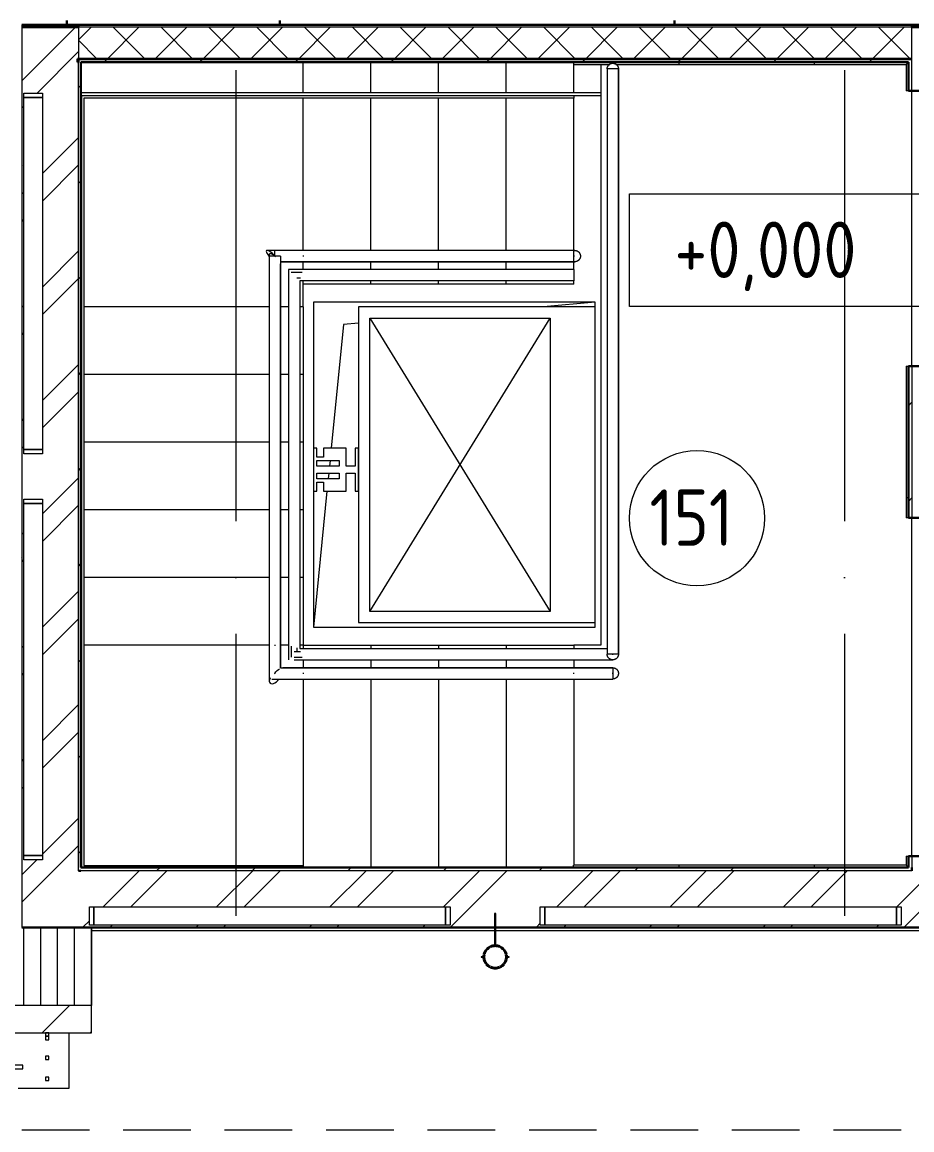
# Model space of a CAD drawing. Header units: millimetres. Extents: x -88595 to 880822, y -1054509 to -148035.
# Drawn here: x 203415 to 207361, y -252701 to -247790 of the extents above; entities that cross this region are included whole.
import ezdxf

# ---------------------------------------------------------------- set-up
doc = ezdxf.new("R2010")
doc.units = ezdxf.units.MM
doc.linetypes.add('ADSK_Линия сетки', pattern=[25, 20, -2.5, 0, -2.5])
doc.linetypes.add('ADSK_Сверху', pattern=[4.5, 3, -1.5])
for name, color, linetype, lineweight in [('Аннотация', 7, 'Continuous', 20), ('Витраж', 7, 'Continuous', 9), ('Крыша', 7, 'Continuous', 9), ('Крыша штриховка', 7, 'Continuous', 9), ('Лестницы', 7, 'Continuous', 9), ('Линии', 7, 'Continuous', 9), ('Марки помещений', 7, 'Continuous', 20), ('Обобщенные модели', 7, 'Continuous', 18), ('Оборудование', 7, 'Continuous', 18), ('Ограждение', 7, 'Continuous', 9), ('Окна', 7, 'Continuous', 9), ('Оси', 7, 'Continuous', 9), ('Отметки', 7, 'Continuous', 9), ('Перекрытие', 7, 'Continuous', 18), ('Стены внутренние', 7, 'Continuous', 18), ('Стены наружные', 7, 'Continuous', 18), ('Стены штриховка', 7, 'Continuous', 9)]:
    doc.layers.add(name, color=color, linetype=linetype, lineweight=lineweight)
doc.styles.add('GOST Common_3', font='GOST_Common.ttf', dxfattribs={"width": 0.9, "height": 2.5})
pattern_1 = [(0, (215928.7, 665702.34), (0, 600), []), (90, (215928.7, 665702.34), (-600, 4e-14), [])]

# ---------------------------------------------------------------- blocks, each defined once
blk = doc.blocks.new('1 этаж')
at = {"layer": 'Обобщенные модели', "lineweight": 9}
h = blk.add_hatch(dxfattribs=at)
h.set_pattern_fill('FP_7', color=256, style=0, pattern_type=2)
h.set_pattern_definition([(45, (215928.69, 665702.34), (-106.066, 106.066), [])])
h.paths.add_polyline_path([(241642.7, 676330.6), (241665.4, 676336.3), (241682.7, 676351.3), (241691.5, 676371.1), (241690.6, 676393.5), (241680.4, 676412.9), (241662.4, 676426.1), (241642.7, 676430.6), (241620, 676424.9), (241602.7, 676409.9), (241594, 676390.1), (241595.1, 676367.1), (241605, 676348.3), (241623, 676335.1), (241635.2, 676332.3)])
at = {"layer": 'Ограждение'}
h = blk.add_hatch(dxfattribs=at)
h.set_pattern_fill('FP_25', color=256, style=0, pattern_type=2)
h.set_pattern_definition(pattern_1)
h.paths.add_polyline_path([(242991.1, 680337.6), (243465.7, 680337.6), (243475.7, 680347.6), (241991, 680347.6), (241991, 680337.6), (242153.1, 680338.5), (242156.9, 680339.5), (242156.3, 680338.5), (242162.1, 680341.3), (242164.3, 680339.3), (242167.6, 680340.6), (242171.9, 680339.3), (242172.6, 680340.1), (242179.5, 680337.6), (242273.6, 680337.6)])
h = blk.add_hatch(dxfattribs=at)
h.set_pattern_fill('FP_25', color=256, style=0, pattern_type=2)
h.set_pattern_definition(pattern_1)
h.paths.add_polyline_path([(243475.7, 678327.6), (243475.7, 678999.6), (243465.7, 678999.6), (243465.7, 678327.6)])
h = blk.add_hatch(dxfattribs=at)
h.set_pattern_fill('FP_25', color=256, style=0, pattern_type=2)
h.set_pattern_definition(pattern_1)
h.paths.add_polyline_path([(243475.7, 676777.6), (243465.7, 676787.6), (241990.7, 676787.6), (241990.7, 676777.6), (242991.1, 676777.6)])
at = {"layer": 'Аннотация', "lineweight": 20}
for p, q in [((242238.8, 679263.8), (242238.8, 679763.8)), ((242238.8, 679763.8), (243538.8, 679763.8)), ((243538.8, 679263.8), (242238.8, 679263.8))]:
    blk.add_line(p, q, dxfattribs=at)
at = {"layer": 'Витраж', "lineweight": 18}
for p, q in [((239663, 676043.4), (239648, 676043.4)), ((239648, 676043.4), (239648, 676029)), ((239663, 676029), (239663, 676043.4)), ((239663, 676029), (239648, 676029)), ((239648, 676029), (239648, 676013.4)), ((239648, 676029), (239663, 676029)), ((239648, 676013.4), (239663, 676013.4)), ((239663, 676013.4), (239663, 676029)), ((239663, 675847.6), (239648, 675847.6)), ((239648, 675847.6), (239648, 675832.6)), ((239663, 675832.6), (239663, 675847.6)), ((239648, 675832.6), (239663, 675832.6))]:
    blk.add_line(p, q, dxfattribs=at)
at = {"layer": 'Витраж', "lineweight": 18, "extrusion": (0, 0, -1)}
for p, q in [((239663, 675940.1), (239648, 675940.1)), ((239648, 675940.1), (239648, 675925.1)), ((239663, 675925.1), (239663, 675940.1)), ((239648, 675925.1), (239663, 675925.1))]:
    blk.add_line(p, q, dxfattribs=at)
at = {"layer": 'Крыша'}
blk.add_line((239852.7, 676510.6), (239852.7, 676164.5), dxfattribs=at)
at = {"layer": 'Крыша', "lineweight": 18}
for p, q in [((239852.7, 676164.5), (237692.7, 676164.5)), ((239852.7, 676043.4), (239852.7, 676164.5)), ((237692.7, 676043.4), (239852.7, 676043.4))]:
    blk.add_line(p, q, dxfattribs=at)
at = {"layer": 'Крыша', "linetype": 'Continuous'}
for p, q in [((239634.1, 676043.4), (239755.2, 676164.5)), ((239846.2, 676043.4), (239852.7, 676049.9))]:
    blk.add_line(p, q, dxfattribs=at)
at = {"layer": 'Крыша штриховка', "linetype": 'Continuous'}
for p, q in [((239550.7, 676510.6), (239550.7, 676164.5)), ((239625.7, 676510.6), (239625.7, 676164.5)), ((239700.7, 676510.6), (239700.7, 676164.5)), ((239775.7, 676510.6), (239775.7, 676164.5)), ((239850.7, 676510.6), (239850.7, 676164.5))]:
    blk.add_line(p, q, dxfattribs=at)
at = {"layer": 'Лестницы'}
for p, q in [((240791, 680212.6), (240791, 680347.6)), ((240791, 680212.6), (240791, 680347.6)), ((241091, 680212.6), (241091, 680347.6)), ((241091, 680212.6), (241091, 680347.6)), ((241391, 680212.6), (241391, 680347.6)), ((241391, 680212.6), (241391, 680347.6)), ((241691, 680212.6), (241691, 680347.6)), ((241691, 680212.6), (241691, 680347.6)), ((241991, 680212.6), (241991, 680337.6)), ((241991, 680212.6), (241991, 680337.6)), ((240791, 679512.6), (240791, 680187.6)), ((240791, 679512.6), (240791, 680187.6)), ((241091, 679512.6), (241091, 680187.6)), ((241091, 679512.6), (241091, 680187.6)), ((241391, 679512.6), (241391, 680187.6)), ((241391, 679512.6), (241391, 680187.6)), ((241691, 679512.6), (241691, 680187.6)), ((241691, 679512.6), (241691, 680187.6)), ((241991, 679512.6), (241991, 680187.6)), ((241991, 679512.6), (241991, 680187.6)), ((240791, 679427.6), (240791, 679462.6)), ((240791, 679427.6), (240791, 679462.6)), ((241091, 679427.6), (241091, 679462.6)), ((241091, 679427.6), (241091, 679462.6)), ((241391, 679427.6), (241391, 679462.6)), ((241391, 679427.6), (241391, 679462.6)), ((241691, 679427.6), (241691, 679462.6)), ((241691, 679427.6), (241691, 679462.6)), ((241991, 679427.6), (241991, 679462.6)), ((241991, 679427.6), (241991, 679462.6)), ((240791, 679362.6), (240791, 679377.6)), ((240791, 679362.6), (240791, 679377.6)), ((241091, 679362.6), (241091, 679377.6)), ((241091, 679362.6), (241091, 679377.6)), ((241391, 679362.6), (241391, 679377.6)), ((241391, 679362.6), (241391, 679377.6)), ((241691, 679362.6), (241691, 679377.6)), ((241691, 679362.6), (241691, 679377.6)), ((241991, 679362.6), (241991, 679377.6)), ((241991, 679362.6), (241991, 679377.6)), ((240791, 679262.6), (240791, 679362.6)), ((241091, 679362.6), (240791, 679362.6)), ((241391, 679362.6), (241091, 679362.6)), ((241691, 679362.6), (241391, 679362.6)), ((241991, 679362.6), (241691, 679362.6)), ((240641, 679262.6), (239817.7, 679262.6)), ((240641, 679262.6), (239817.7, 679262.6)), ((240726, 679262.6), (240691, 679262.6)), ((240726, 679262.6), (240691, 679262.6)), ((240791, 679262.6), (240776, 679262.6)), ((240791, 679262.6), (240776, 679262.6)), ((240791, 679262.6), (240791, 678962.6)), ((240641, 678962.6), (239817.7, 678962.6)), ((240641, 678962.6), (239817.7, 678962.6)), ((240726, 678962.6), (240691, 678962.6)), ((240726, 678962.6), (240691, 678962.6)), ((240791, 678962.6), (240776, 678962.6)), ((240791, 678962.6), (240776, 678962.6)), ((240791, 678962.6), (240791, 678662.6)), ((240641, 678662.6), (239817.7, 678662.6)), ((240641, 678662.6), (239817.7, 678662.6)), ((240726, 678662.6), (240691, 678662.6)), ((240726, 678662.6), (240691, 678662.6)), ((240791, 678662.6), (240776, 678662.6)), ((240791, 678662.6), (240776, 678662.6)), ((240791, 678662.6), (240791, 678362.6)), ((240641, 678362.6), (239817.7, 678362.6)), ((240641, 678362.6), (239817.7, 678362.6)), ((240726, 678362.6), (240691, 678362.6)), ((240726, 678362.6), (240691, 678362.6)), ((240791, 678362.6), (240776, 678362.6)), ((240791, 678362.6), (240776, 678362.6)), ((240791, 678362.6), (240791, 678062.6)), ((240641, 678062.6), (239817.7, 678062.6)), ((240641, 678062.6), (239817.7, 678062.6)), ((240726, 678062.6), (240691, 678062.6)), ((240726, 678062.6), (240691, 678062.6)), ((240791, 678062.6), (240776, 678062.6)), ((240791, 678062.6), (240776, 678062.6)), ((240791, 678062.6), (240791, 677762.6)), ((240641, 677762.6), (239817.7, 677762.6)), ((240641, 677762.6), (239817.7, 677762.6)), ((240726, 677762.6), (240691, 677762.6)), ((240726, 677762.6), (240691, 677762.6)), ((240791, 677762.6), (240776, 677762.6)), ((240791, 677762.6), (240776, 677762.6)), ((240791, 677762.6), (240791, 677747.6)), ((240791, 677762.6), (241091, 677762.6)), ((240791, 677762.6), (240791, 677747.6)), ((241091, 677762.6), (241391, 677762.6)), ((241091, 677762.6), (241091, 677747.6)), ((241091, 677762.6), (241091, 677747.6)), ((241391, 677762.6), (241691, 677762.6)), ((241391, 677762.6), (241391, 677747.6)), ((241391, 677762.6), (241391, 677747.6)), ((241691, 677762.6), (241991, 677762.6)), ((241691, 677762.6), (241691, 677747.6)), ((241691, 677762.6), (241691, 677747.6)), ((240791, 677697.6), (240791, 677662.6)), ((240791, 677697.6), (240791, 677662.6)), ((241091, 677697.6), (241091, 677662.6)), ((241091, 677697.6), (241091, 677662.6)), ((241391, 677697.6), (241391, 677662.6)), ((241391, 677697.6), (241391, 677662.6)), ((241691, 677697.6), (241691, 677662.6)), ((241691, 677697.6), (241691, 677662.6)), ((240791, 677612.6), (240791, 676777.6)), ((240791, 677612.6), (240791, 676777.6)), ((241091, 677612.6), (241091, 676777.6)), ((241091, 677612.6), (241091, 676777.6)), ((241391, 677612.6), (241391, 676777.6)), ((241391, 677612.6), (241391, 676777.6)), ((241691, 677612.6), (241691, 676777.6)), ((241691, 677612.6), (241691, 676777.6))]:
    blk.add_line(p, q, dxfattribs=at)
at = {"layer": 'Линии', "linetype": 'ADSK_Сверху', "ltscale": 100}
blk.add_line((239542.7, 675613.9), (245774.7, 675613.9), dxfattribs=at)
at = {"layer": 'Марки помещений'}
blk.add_circle((242537.8, 678325.5), 300, dxfattribs=at)
at = {"layer": 'Обобщенные модели'}
for p, q in [((241639.4, 676572.6), (241639.4, 676432.6)), ((241646, 676572.6), (241639.4, 676572.6)), ((241646, 676432.6), (241646, 676572.6)), ((241639.4, 676432.6), (241641.9, 676432.6)), ((241643.6, 676432.6), (241646, 676432.6)), ((241580.7, 676381.6), (241580.7, 676379.6)), ((241590.7, 676381.6), (241580.7, 676381.6)), ((241580.7, 676381.6), (241580.7, 676379.6)), ((241590.7, 676381.6), (241580.7, 676381.6)), ((241580.7, 676381.6), (241580.7, 676379.6)), ((241590.7, 676381.6), (241580.7, 676381.6)), ((241580.7, 676381.6), (241580.7, 676379.6)), ((241590.7, 676381.6), (241580.7, 676381.6)), ((241580.7, 676379.6), (241590.7, 676379.6)), ((241580.7, 676379.6), (241590.7, 676379.6)), ((241580.7, 676379.6), (241590.7, 676379.6)), ((241580.7, 676379.6), (241590.7, 676379.6)), ((241590.7, 676381.6), (241592.7, 676381.6)), ((241592.7, 676379.6), (241590.7, 676379.6)), ((241592.7, 676381.6), (241592.7, 676379.6)), ((241692.7, 676381.6), (241694.7, 676381.6)), ((241692.7, 676379.6), (241692.7, 676381.6)), ((241694.7, 676379.6), (241692.7, 676379.6)), ((241704.7, 676381.6), (241694.7, 676381.6)), ((241704.7, 676381.6), (241694.7, 676381.6)), ((241704.7, 676381.6), (241694.7, 676381.6)), ((241704.7, 676381.6), (241694.7, 676381.6)), ((241694.7, 676379.6), (241704.7, 676379.6)), ((241694.7, 676379.6), (241704.7, 676379.6)), ((241694.7, 676379.6), (241704.7, 676379.6)), ((241694.7, 676379.6), (241704.7, 676379.6)), ((241704.7, 676379.6), (241704.7, 676381.6)), ((241704.7, 676379.6), (241704.7, 676381.6)), ((241704.7, 676379.6), (241704.7, 676381.6)), ((241704.7, 676379.6), (241704.7, 676381.6))]:
    blk.add_line(p, q, dxfattribs=at)
for radius, start, end in [(52, 90, 270), (50, 90, 270), (52, 270, 90), (50, 270, 90)]:
    blk.add_arc((241642.7, 676380.6), radius, start, end, dxfattribs=at)
at = {"layer": 'Обобщенные модели', "lineweight": 40}
for start, end in [(117.1715, 139.417), (90, 113.3059), (66.6941, 90), (40.583, 62.8285), (168.9964, 191.0036), (143.7992, 166.3688), (13.6312, 36.2008), (348.9964, 11.0036), (193.6312, 216.2008), (220.583, 242.8285), (246.6941, 270), (270, 293.3059), (297.1715, 319.417), (323.7992, 346.3688)]:
    blk.add_arc((241642.7, 676380.6), 50, start, end, dxfattribs=at)
at = {"layer": 'Оборудование'}
for p, q in [((240836.3, 679282.6), (240836.3, 678635.6)), ((242086.3, 679282.6), (240836.3, 679282.6)), ((242086.3, 679282.6), (241857.7, 679262.6)), ((242086.3, 679262.6), (242086.3, 679282.6)), ((242086.3, 679262.6), (241036.3, 679262.6)), ((241036.3, 679262.6), (241036.3, 677862.6)), ((242086.3, 677862.6), (242086.3, 679262.6)), ((240970.6, 679185), (240915.6, 678635.6)), ((241036.3, 679190.7), (240970.6, 679185)), ((241086.3, 677912.6), (241886.3, 679212.6)), ((241086.3, 679212.6), (241886.3, 677912.6)), ((241086.3, 677912.6), (241086.3, 679212.6)), ((241086.3, 679212.6), (241886.3, 679212.6)), ((241886.3, 679212.6), (241886.3, 677912.6)), ((240851.3, 678635.6), (240836.3, 678635.6)), ((240836.3, 678635.6), (240836.3, 678445.6)), ((240851.3, 678595.6), (240851.3, 678635.6)), ((240936.3, 678635.6), (240881.3, 678635.6)), ((240881.3, 678635.6), (240881.3, 678595.6)), ((240981.3, 678635.6), (240936.3, 678635.6)), ((240981.3, 678555.6), (240981.3, 678635.6)), ((241036.3, 678635.6), (241021.3, 678635.6)), ((241021.3, 678635.6), (241021.3, 678555.6)), ((241036.3, 678445.6), (241036.3, 678635.6)), ((240881.3, 678595.6), (240851.3, 678595.6)), ((240851.3, 678580.6), (240951.3, 678580.6)), ((240851.3, 678555.6), (240851.3, 678580.6)), ((240951.3, 678555.6), (240851.3, 678555.6)), ((240910.1, 678580.6), (240907.6, 678555.6)), ((240951.3, 678580.6), (240951.3, 678555.6)), ((241021.3, 678555.6), (240981.3, 678555.6)), ((240851.3, 678500.6), (240851.3, 678525.6)), ((240851.3, 678525.6), (240951.3, 678525.6)), ((240951.3, 678500.6), (240851.3, 678500.6)), ((240904.6, 678525.6), (240902.1, 678500.6)), ((240951.3, 678525.6), (240951.3, 678500.6)), ((240981.3, 678445.6), (240981.3, 678525.6)), ((240981.3, 678525.6), (241021.3, 678525.6)), ((241021.3, 678525.6), (241021.3, 678445.6)), ((240896.6, 678445.6), (240836.3, 677842.6)), ((240836.3, 678445.6), (240836.3, 677842.6)), ((240836.3, 678445.6), (240851.3, 678445.6)), ((240851.3, 678445.6), (240851.3, 678485.6)), ((240851.3, 678485.6), (240881.3, 678485.6)), ((240881.3, 678485.6), (240881.3, 678445.6)), ((240881.3, 678445.6), (240936.3, 678445.6)), ((240936.3, 678445.6), (240981.3, 678445.6)), ((241021.3, 678445.6), (241036.3, 678445.6)), ((241886.3, 677912.6), (241086.3, 677912.6)), ((241036.3, 677862.6), (242086.3, 677862.6)), ((242086.3, 677842.6), (242086.3, 677862.6)), ((240836.3, 677842.6), (242086.3, 677842.6))]:
    blk.add_line(p, q, dxfattribs=at)
at = {"layer": 'Ограждение'}
for p, q in [((241991, 680337.6), (241991, 680347.6)), ((241991, 680337.6), (242151.5, 680337.6)), ((242139.3, 680317.6), (242139.3, 677722.6)), ((242189.3, 680317.6), (242139.3, 680317.6)), ((242139.3, 680317.6), (242139.3, 677722.6)), ((242166.7, 680317.6), (242162, 680317.6)), ((242177.1, 680337.6), (243465.7, 680337.6)), ((242189.3, 677722.6), (242189.3, 680317.6)), ((242189.3, 680317.6), (242189.3, 677722.6)), ((243465.7, 680337.6), (243475.7, 680347.6)), ((243465.7, 680337.6), (243465.7, 680219.6)), ((243475.7, 680219.6), (243465.7, 680219.6)), ((239817.7, 680187.6), (239817.7, 679562.6)), ((240791, 680187.6), (239817.7, 680187.6)), ((241991, 680187.6), (240791, 680187.6)), ((241991, 680197.6), (241991, 680187.6)), ((239817.7, 679562.6), (239817.7, 677762.6)), ((240783.7, 679512.6), (240631.5, 679512.6)), ((240641, 679495.4), (240641, 679247.3)), ((240691, 679487.6), (240641, 679487.6)), ((240641, 679487.6), (240641, 677762.6)), ((240666, 679487.6), (240666, 679512.6)), ((240791, 679512.6), (240666, 679512.6)), ((240691, 679487.6), (240691, 677762.6)), ((241991.7, 679512.6), (240783.7, 679512.6)), ((241991.7, 679512.6), (240791, 679512.6)), ((241991.7, 679462.6), (241991.7, 679512.6)), ((240691, 679462.6), (240783.7, 679462.6)), ((240791, 679462.6), (240691, 679462.6)), ((240691, 679247.3), (240691, 679453.1)), ((240726, 679427.6), (240726, 679260.6)), ((240791, 679427.6), (240726, 679427.6)), ((240783.7, 679462.6), (241991.7, 679462.6)), ((241991.7, 679462.6), (240791, 679462.6)), ((241991.7, 679427.6), (240791, 679427.6)), ((241991.7, 679427.6), (241991.7, 679377.6)), ((240787.2, 679415.1), (240738.5, 679415.1)), ((240779.7, 679390.1), (240763.5, 679390.1)), ((240776, 679377.6), (240776, 679260.6)), ((241991.7, 679377.6), (240776, 679377.6)), ((240641, 679247.3), (240641, 677755.4)), ((240691, 677755.4), (240691, 679247.3)), ((240726, 679260.6), (240726, 677762.6)), ((240776, 679260.6), (240776, 677747.6)), ((243465.7, 678999.6), (243475.7, 678999.6)), ((243465.7, 678999.6), (243465.7, 678327.6)), ((243475.7, 678327.6), (243465.7, 678327.6)), ((239817.7, 677762.6), (239817.7, 676785.6)), ((240641, 677762.6), (240641, 677612.6)), ((240641, 677755.4), (240641, 677603)), ((240691, 677762.6), (240691, 677662.6)), ((240691, 677662.6), (240691, 677755.4)), ((240726, 677762.6), (240726, 677697.6)), ((240738.5, 677758.9), (240738.5, 677710.1)), ((240763.5, 677751.4), (240763.5, 677735.1)), ((240751, 677735.1), (240779.7, 677735.1)), ((240751, 677710.1), (240787.2, 677710.1)), ((240776, 677747.6), (241991, 677747.6)), ((241991, 677747.6), (242139, 677747.6)), ((242189.3, 677722.6), (242139.3, 677722.6)), ((242162, 677722.6), (242166.7, 677722.6)), ((242164.3, 677701), (242164.3, 677697.6)), ((240691, 677662.6), (240791, 677662.6)), ((240808.8, 677662.6), (240700.6, 677662.6)), ((240751, 677697.6), (240791, 677697.6)), ((240791, 677697.6), (241991, 677697.6)), ((240791, 677662.6), (241991, 677662.6)), ((241998.2, 677662.6), (240808.8, 677662.6)), ((241991, 677697.6), (242164.3, 677697.6)), ((241991, 677662.6), (242164.3, 677662.6)), ((242164.3, 677662.6), (241998.2, 677662.6)), ((242164.3, 677662.6), (242164.3, 677612.6)), ((240652.2, 677612.6), (240791, 677612.6)), ((240666, 677637.6), (240663.6, 677636.2)), ((240673, 677612.6), (240808.8, 677612.6)), ((240791, 677612.6), (241991, 677612.6)), ((240808.8, 677612.6), (241998.2, 677612.6)), ((241991, 677612.6), (242164.3, 677612.6)), ((241998.2, 677612.6), (242164.3, 677612.6)), ((242164.3, 677635.3), (242164.3, 677639.9)), ((243465.7, 676827.6), (243475.7, 676827.6)), ((243465.7, 676827.6), (243465.7, 676787.6)), ((239817.7, 676785.6), (240791, 676785.6)), ((241990.7, 676777.6), (241990.7, 676787.6)), ((243465.7, 676787.6), (241990.7, 676787.6)), ((243465.7, 676787.6), (243475.7, 676777.6)), ((239547.5, 675900), (239492.5, 675900)), ((239492.5, 675885), (239547.5, 675885)), ((239547.5, 675892.5), (239547.5, 675900)), ((239547.5, 675885), (239547.5, 675892.5))]:
    blk.add_line(p, q, dxfattribs=at)
at = {"layer": 'Ограждение', "flags": 128}
for points in [[(242139.3, 680317.6), (242139.4, 680318.6), (242139.4, 680319.6), (242139.5, 680320.6), (242139.7, 680321.6), (242139.8, 680322.6), (242140, 680323.5), (242140.3, 680324.5), (242140.6, 680325.5), (242140.9, 680326.4), (242141.3, 680327.3), (242141.7, 680328.3), (242142.2, 680329.1), (242142.6, 680330), (242143.1, 680330.9), (242143.7, 680331.7), (242144.3, 680332.5), (242144.9, 680333.3), (242145.5, 680334.1), (242146.2, 680334.8), (242146.9, 680335.5), (242147.6, 680336.2), (242148.4, 680336.9), (242149.2, 680337.5), (242150, 680338.1), (242150.8, 680338.6), (242151.7, 680339.2), (242152.5, 680339.7), (242153.4, 680340.1), (242154.3, 680340.5), (242155.3, 680340.9), (242156.2, 680341.2), (242157.2, 680341.6), (242158.1, 680341.8), (242159.1, 680342.1), (242160.1, 680342.2), (242161.1, 680342.4), (242162.1, 680342.5), (242163.1, 680342.6), (242164.1, 680342.6), (242164.3, 680342.6)], [(242139.3, 680317.6), (242139.4, 680318.6), (242139.4, 680319.6), (242139.5, 680320.6), (242139.7, 680321.6), (242139.8, 680322.6), (242140, 680323.5), (242140.3, 680324.5), (242140.6, 680325.5), (242140.9, 680326.4)], [(242141.7, 680328.3), (242142.2, 680329.1), (242142.6, 680330), (242143.1, 680330.9), (242143.7, 680331.7), (242144.3, 680332.5)], [(242146.2, 680334.8), (242146.9, 680335.5), (242147.6, 680336.2), (242148.4, 680336.9), (242149.2, 680337.5), (242150, 680338.1), (242150.8, 680338.6), (242151.7, 680339.2), (242152.5, 680339.7), (242153.4, 680340.1), (242154.3, 680340.5), (242155.3, 680340.9), (242156.2, 680341.2), (242157.2, 680341.6), (242158.1, 680341.8), (242159.1, 680342.1), (242160.1, 680342.2), (242161.1, 680342.4), (242162.1, 680342.5), (242163.1, 680342.6), (242164.1, 680342.6)], [(242164.3, 680342.6), (242165.3, 680342.6), (242166.3, 680342.5), (242167.3, 680342.4), (242168.3, 680342.3), (242169.3, 680342.1), (242170.3, 680341.9), (242171.2, 680341.6), (242172.2, 680341.3), (242173.1, 680341), (242174.1, 680340.6), (242175, 680340.2), (242175.9, 680339.8), (242176.8, 680339.3), (242177.6, 680338.8), (242178.4, 680338.2), (242179.3, 680337.7), (242180.1, 680337), (242180.8, 680336.4), (242181.6, 680335.7), (242182.3, 680335), (242182.9, 680334.3), (242183.6, 680333.5), (242184.2, 680332.8), (242184.8, 680331.9), (242185.4, 680331.1), (242185.9, 680330.3), (242186.4, 680329.4), (242186.8, 680328.5), (242187.3, 680327.6), (242187.6, 680326.7), (242188, 680325.7), (242188.3, 680324.8), (242188.5, 680323.8), (242188.8, 680322.8), (242189, 680321.9), (242189.1, 680320.9), (242189.2, 680319.9), (242189.3, 680318.9), (242189.3, 680317.9), (242189.3, 680317.6)], [(242165.3, 680342.6), (242166.3, 680342.5), (242167.3, 680342.4), (242168.3, 680342.3), (242169.3, 680342.1), (242170.3, 680341.9), (242171.2, 680341.6), (242172.2, 680341.3), (242173.1, 680341), (242174.1, 680340.6), (242175, 680340.2), (242175.9, 680339.8), (242176.8, 680339.3), (242177.6, 680338.8), (242178.4, 680338.2), (242179.3, 680337.7), (242180.1, 680337), (242180.8, 680336.4), (242181.6, 680335.7), (242182.3, 680335), (242182.9, 680334.3)], [(242184.2, 680332.8), (242184.8, 680331.9), (242185.4, 680331.1), (242185.9, 680330.3), (242186.4, 680329.4), (242186.8, 680328.5), (242187.3, 680327.6), (242187.6, 680326.7), (242188, 680325.7), (242188.3, 680324.8), (242188.5, 680323.8), (242188.8, 680322.8), (242189, 680321.9), (242189.1, 680320.9), (242189.2, 680319.9), (242189.3, 680318.9), (242189.3, 680317.9), (242189.3, 680317.6)], [(240631.5, 679512.6), (240628.7, 679511.8), (240627.6, 679509.3), (240628.2, 679505.3), (240630.5, 679500.1), (240634.2, 679494.1), (240639.3, 679487.6), (240640.9, 679485.7)], [(240666, 679487.6), (240660, 679494.1), (240653.6, 679500.1), (240647.1, 679505.3), (240641, 679509.3), (240635.6, 679511.8), (240631.5, 679512.6)], [(240641, 679495.4), (240641.8, 679498.1), (240644.3, 679499.2), (240648.3, 679498.6), (240653.5, 679496.4), (240659.5, 679492.6), (240666, 679487.6), (240667.9, 679485.9)], [(241995.8, 679512.6), (241995.8, 679512.6), (241995.7, 679512.6), (241995.6, 679512.6), (241995.4, 679512.6), (241995.1, 679512.6), (241994.8, 679512.6), (241994.4, 679512.6), (241993.9, 679512.6), (241993.4, 679512.6), (241992.9, 679512.6), (241992.3, 679512.6), (241991.6, 679512.6), (241990.9, 679512.6), (241990.1, 679512.6), (241989.3, 679512.6), (241988.4, 679512.6), (241987.5, 679512.6), (241986.5, 679512.6), (241985.5, 679512.6), (241984.5, 679512.6), (241983.4, 679512.6), (241982.2, 679512.6), (241981.1, 679512.6), (241979.9, 679512.6), (241978.6, 679512.6), (241978.4, 679512.6)], [(241991.7, 679489.6), (241991.7, 679487.6), (241991.7, 679485.6)], [(241992.1, 679512.6), (241992.7, 679512.6), (241993.3, 679512.6), (241993.8, 679512.6), (241994.2, 679512.6), (241994.6, 679512.6), (241995, 679512.6), (241995.3, 679512.6), (241995.5, 679512.6), (241995.7, 679512.6), (241995.8, 679512.6), (241995.8, 679512.6), (241995.8, 679512.6)], [(241995.8, 679512.6), (241996.8, 679512.6), (241997.8, 679512.5), (241998.8, 679512.4), (241999.8, 679512.3), (242000.8, 679512.1), (242001.8, 679511.9), (242002.8, 679511.6), (242003.7, 679511.3), (242004.7, 679511), (242005.6, 679510.6), (242006.5, 679510.2), (242007.4, 679509.8), (242008.3, 679509.3), (242009.1, 679508.8), (242010, 679508.2), (242010.8, 679507.7), (242011.6, 679507), (242012.3, 679506.4), (242013.1, 679505.7), (242013.8, 679505), (242014.5, 679504.3), (242015.1, 679503.5), (242015.7, 679502.8), (242016.3, 679501.9), (242016.9, 679501.1), (242017.4, 679500.3), (242017.9, 679499.4), (242018.4, 679498.5), (242018.8, 679497.6), (242019.2, 679496.7), (242019.5, 679495.7), (242019.8, 679494.8), (242020.1, 679493.8), (242020.3, 679492.8), (242020.5, 679491.9), (242020.6, 679490.9), (242020.7, 679489.9), (242020.8, 679488.9), (242020.8, 679487.9), (242020.8, 679487.6)], [(242020.8, 679487.6), (242020.8, 679486.6), (242020.8, 679485.6), (242020.7, 679484.6), (242020.5, 679483.6), (242020.4, 679482.6), (242020.1, 679481.7), (242019.9, 679480.7), (242019.6, 679479.7), (242019.2, 679478.8), (242018.9, 679477.9), (242018.5, 679477), (242018, 679476.1), (242017.5, 679475.2), (242017, 679474.3), (242016.5, 679473.5), (242015.9, 679472.7), (242015.3, 679471.9), (242014.6, 679471.1), (242014, 679470.4), (242013.3, 679469.7), (242012.5, 679469), (242011.8, 679468.3), (242011, 679467.7), (242010.2, 679467.1), (242009.4, 679466.6), (242008.5, 679466), (242007.6, 679465.6), (242006.7, 679465.1), (242005.8, 679464.7), (242004.9, 679464.3), (242004, 679464), (242003, 679463.7), (242002.1, 679463.4), (242001.1, 679463.2), (242000.1, 679463), (241999.1, 679462.8), (241998.1, 679462.7), (241997.1, 679462.6), (241996.1, 679462.6), (241995.8, 679462.6)], [(241978.4, 679462.6), (241979.6, 679462.6), (241980.8, 679462.6), (241982, 679462.6), (241983.2, 679462.6), (241984.3, 679462.6), (241985.3, 679462.6), (241986.4, 679462.6), (241987.3, 679462.6), (241988.3, 679462.6), (241989.1, 679462.6), (241990, 679462.6), (241990.7, 679462.6), (241991.5, 679462.6), (241992.2, 679462.6), (241992.8, 679462.6), (241993.3, 679462.6), (241993.9, 679462.6), (241994.3, 679462.6), (241994.7, 679462.6), (241995, 679462.6), (241995.3, 679462.6), (241995.5, 679462.6), (241995.7, 679462.6), (241995.8, 679462.6), (241995.8, 679462.6)], [(241995.8, 679462.6), (241995.8, 679462.6), (241995.7, 679462.6), (241995.6, 679462.6), (241995.4, 679462.6), (241995.1, 679462.6), (241994.8, 679462.6), (241994.4, 679462.6), (241993.9, 679462.6), (241993.4, 679462.6), (241992.9, 679462.6), (241992.3, 679462.6), (241991.6, 679462.6)], [(242164.3, 677697.6), (242163.3, 677697.6), (242162.3, 677697.7), (242161.3, 677697.8), (242160.3, 677697.9), (242159.4, 677698.1), (242158.4, 677698.3), (242157.4, 677698.6), (242156.5, 677698.9), (242155.5, 677699.2), (242154.6, 677699.6), (242153.7, 677700), (242152.8, 677700.4), (242151.9, 677700.9), (242151.1, 677701.4), (242150.2, 677702), (242149.4, 677702.6), (242148.6, 677703.2), (242147.8, 677703.8), (242147.1, 677704.5), (242146.4, 677705.2), (242145.7, 677705.9), (242145.1, 677706.7), (242144.4, 677707.5), (242143.9, 677708.3), (242143.3, 677709.1), (242142.8, 677709.9), (242142.3, 677710.8), (242141.8, 677711.7), (242141.4, 677712.6), (242141, 677713.5), (242140.7, 677714.5), (242140.4, 677715.4), (242140.1, 677716.4), (242139.9, 677717.4), (242139.7, 677718.4), (242139.5, 677719.3), (242139.4, 677720.3), (242139.4, 677721.3), (242139.3, 677722.3), (242139.3, 677722.6)], [(242189.3, 677722.6), (242189.3, 677721.6), (242189.3, 677720.6), (242189.2, 677719.6), (242189, 677718.6), (242188.8, 677717.6), (242188.6, 677716.7), (242188.4, 677715.7), (242188.1, 677714.7), (242187.7, 677713.8), (242187.4, 677712.9), (242186.9, 677712), (242186.5, 677711.1), (242186, 677710.2), (242185.5, 677709.3), (242185, 677708.5), (242184.4, 677707.7), (242183.8, 677706.9), (242183.1, 677706.1), (242182.5, 677705.4), (242181.7, 677704.7), (242181, 677704), (242180.3, 677703.3), (242179.5, 677702.7), (242178.7, 677702.1), (242177.8, 677701.6), (242177, 677701), (242176.1, 677700.6), (242175.2, 677700.1), (242174.3, 677699.7), (242173.4, 677699.3), (242172.5, 677699), (242171.5, 677698.7), (242170.5, 677698.4), (242169.6, 677698.2), (242168.6, 677698), (242167.6, 677697.8), (242166.6, 677697.7), (242165.6, 677697.6), (242164.6, 677697.6), (242164.3, 677697.6)], [(242182.5, 677705.4), (242181.7, 677704.7), (242181, 677704), (242180.3, 677703.3), (242179.5, 677702.7), (242178.7, 677702.1), (242177.8, 677701.6), (242177, 677701), (242176.1, 677700.6), (242175.2, 677700.1), (242174.3, 677699.7), (242173.4, 677699.3), (242172.5, 677699), (242171.5, 677698.7), (242170.5, 677698.4), (242169.6, 677698.2), (242168.6, 677698), (242167.6, 677697.8), (242166.6, 677697.7), (242165.6, 677697.6), (242164.6, 677697.6), (242164.3, 677697.6)], [(242186.9, 677712), (242186.5, 677711.1), (242186, 677710.2), (242185.5, 677709.3), (242185, 677708.5), (242184.4, 677707.7), (242183.9, 677707)], [(242189.3, 677722.6), (242189.3, 677721.6), (242189.3, 677720.6), (242189.2, 677719.6), (242189, 677718.6), (242188.8, 677717.6), (242188.6, 677716.7), (242188.4, 677715.7), (242188.1, 677714.7), (242187.7, 677713.8)], [(240665.3, 677636.3), (240666, 677637.6), (240670.2, 677644.1), (240675.6, 677650.1), (240681.8, 677655.3), (240686.5, 677658.3)], [(242164.3, 677662.6), (242165.3, 677662.6), (242166.3, 677662.5), (242167.3, 677662.4), (242168.3, 677662.3), (242169.3, 677662.1), (242170.3, 677661.9), (242171.2, 677661.6), (242172.2, 677661.3), (242173.1, 677661), (242174.1, 677660.6), (242175, 677660.2), (242175.9, 677659.8), (242176.8, 677659.3), (242177.6, 677658.8), (242178.4, 677658.2), (242179.3, 677657.7), (242180.1, 677657), (242180.8, 677656.4), (242181.6, 677655.7), (242182.3, 677655), (242182.9, 677654.3), (242183.6, 677653.5), (242184.2, 677652.8), (242184.8, 677651.9), (242185.4, 677651.1), (242185.9, 677650.3), (242186.4, 677649.4), (242186.8, 677648.5), (242187.3, 677647.6), (242187.6, 677646.7), (242188, 677645.7), (242188.3, 677644.8), (242188.5, 677643.8), (242188.8, 677642.8), (242189, 677641.9), (242189.1, 677640.9), (242189.2, 677639.9), (242189.3, 677638.9), (242189.3, 677637.9), (242189.3, 677637.6)], [(240645.3, 677617.1), (240644.3, 677615.2), (240641.8, 677608.8), (240641, 677603)], [(240641, 677603), (240641.8, 677598), (240644.3, 677594.4), (240648.3, 677592.2), (240653.5, 677591.8), (240659.5, 677593), (240666, 677595.9), (240672.4, 677600.2), (240678.5, 677605.6), (240683.6, 677611.7)], [(242189.3, 677637.6), (242189.3, 677636.6), (242189.3, 677635.6), (242189.2, 677634.6), (242189, 677633.6), (242188.8, 677632.6), (242188.6, 677631.7), (242188.4, 677630.7), (242188.1, 677629.7), (242187.7, 677628.8), (242187.4, 677627.9), (242186.9, 677627), (242186.5, 677626.1), (242186, 677625.2), (242185.5, 677624.3), (242185, 677623.5), (242184.4, 677622.7), (242183.8, 677621.9), (242183.1, 677621.1), (242182.5, 677620.4), (242181.7, 677619.7), (242181, 677619), (242180.3, 677618.3), (242179.5, 677617.7), (242178.7, 677617.1), (242177.8, 677616.6), (242177, 677616), (242176.1, 677615.6), (242175.2, 677615.1), (242174.3, 677614.7), (242173.4, 677614.3), (242172.5, 677614), (242171.5, 677613.7), (242170.5, 677613.4), (242169.6, 677613.2), (242168.6, 677613), (242167.6, 677612.8), (242166.6, 677612.7), (242165.6, 677612.6), (242164.6, 677612.6), (242164.3, 677612.6)]]:
    blk.add_lwpolyline(points, dxfattribs=at)
at = {"layer": 'Ограждение'}
for start_param, end_param in [(4.712389, 4.791601), (4.633177, 4.712389)]:
    blk.add_ellipse((241978.4, 679487.6), major_axis=(0, 25), ratio=0.533794, start_param=start_param, end_param=end_param, dxfattribs=at)
for points in [[(240790.9, 679489.6), (240790.9, 679488.9), (240791, 679487.6), (240790.9, 679486.3), (240790.9, 679485.6)], [(240664, 677762.6), (240664.6, 677762.6), (240666, 677762.6), (240667.3, 677762.6), (240667.9, 677762.6)], [(240791, 677639.6), (240791, 677638.9), (240790.9, 677637.6), (240791, 677636.3), (240791, 677635.6)], [(241991, 677635.6), (241991, 677636.3), (241990.9, 677637.6), (241991, 677638.9), (241991, 677639.6)]]:
    blk.add_open_spline(points, degree=3, dxfattribs=at)
at = {"layer": 'Окна'}
for p, q in [((239552.7, 680190.6), (239552.7, 680210.6)), ((239552.7, 680210.6), (239634.7, 680210.6)), ((239634.7, 680210.6), (239634.7, 680190.6)), ((239634.7, 680190.6), (239552.7, 680190.6)), ((239552.7, 678630.6), (239552.7, 680190.6)), ((239552.7, 680190.6), (239634.7, 680190.6)), ((239634.7, 680190.6), (239634.7, 678630.6)), ((239552.7, 678610.6), (239552.7, 678630.6)), ((239552.7, 678630.6), (239634.7, 678630.6)), ((239634.7, 678630.6), (239552.7, 678630.6)), ((239634.7, 678610.6), (239552.7, 678610.6)), ((239634.7, 678630.6), (239634.7, 678610.6)), ((239552.7, 678390.6), (239552.7, 678410.6)), ((239552.7, 678410.6), (239634.7, 678410.6)), ((239634.7, 678390.6), (239552.7, 678390.6)), ((239552.7, 676830.6), (239552.7, 678390.6)), ((239552.7, 678390.6), (239634.7, 678390.6)), ((239634.7, 678410.6), (239634.7, 678390.6)), ((239634.7, 678390.6), (239634.7, 676830.6)), ((239552.7, 676810.6), (239552.7, 676830.6)), ((239552.7, 676830.6), (239634.7, 676830.6)), ((239634.7, 676830.6), (239552.7, 676830.6)), ((239634.7, 676830.6), (239634.7, 676810.6)), ((239634.7, 676810.6), (239552.7, 676810.6)), ((239842.7, 676602.6), (239862.7, 676602.6)), ((239842.7, 676520.6), (239842.7, 676602.6)), ((239862.7, 676602.6), (239862.7, 676520.6)), ((239862.7, 676520.6), (239862.7, 676602.6)), ((239862.7, 676602.6), (241422.7, 676602.6)), ((241422.7, 676602.6), (241442.7, 676602.6)), ((241422.7, 676520.6), (241422.7, 676602.6)), ((241422.7, 676602.6), (241422.7, 676520.6)), ((241442.7, 676602.6), (241442.7, 676520.6)), ((241842.7, 676602.6), (241862.7, 676602.6)), ((241842.7, 676520.6), (241842.7, 676602.6)), ((241862.7, 676602.6), (241862.7, 676520.6)), ((241862.7, 676520.6), (241862.7, 676602.6)), ((241862.7, 676602.6), (243422.7, 676602.6)), ((243422.7, 676602.6), (243442.7, 676602.6)), ((243422.7, 676520.6), (243422.7, 676602.6)), ((243422.7, 676602.6), (243422.7, 676520.6)), ((243442.7, 676602.6), (243442.7, 676520.6)), ((239862.7, 676520.6), (239842.7, 676520.6)), ((241422.7, 676520.6), (239862.7, 676520.6)), ((241442.7, 676520.6), (241422.7, 676520.6)), ((241862.7, 676520.6), (241842.7, 676520.6)), ((243422.7, 676520.6), (241862.7, 676520.6)), ((243442.7, 676520.6), (243422.7, 676520.6))]:
    blk.add_line(p, q, dxfattribs=at)
at = {"layer": 'Оси', "linetype": 'ADSK_Линия сетки', "ltscale": 100}
for p, q in [((240492.7, 697813.2), (240492.7, 676562.6)), ((243192.7, 697813.2), (243192.7, 676562.6))]:
    blk.add_line(p, q, dxfattribs=at)
at = {"layer": 'Перекрытие', "color": 49, "ltscale": 100, "true_color": 0x464646}
for p, q in [((242111.3, 680337.6), (242111.3, 677762.6)), ((242111.3, 677762.6), (241991, 677762.6)), ((241991, 677762.6), (241991, 677747.6)), ((241991, 677697.6), (241991, 677662.6)), ((241991, 677612.6), (241991, 676787.6)), ((239753.5, 675798.1), (239753.5, 676043.4)), ((239527.7, 675798.1), (239753.5, 675798.1))]:
    blk.add_line(p, q, dxfattribs=at)
at = {"layer": 'Стены внутренние', "linetype": 'Continuous', "lineweight": 9}
for p, q in [((239544.7, 680266.3), (239791.1, 680512.6)), ((239794.7, 680446.7), (239850.6, 680502.6)), ((239922.8, 680362.6), (240062.8, 680502.6)), ((240088.6, 680362.6), (239948.6, 680502.6)), ((240134.9, 680362.6), (240274.9, 680502.6)), ((240300.7, 680362.6), (240160.7, 680502.6)), ((240347, 680362.6), (240487, 680502.6)), ((240512.8, 680362.6), (240372.8, 680502.6)), ((240559.2, 680362.6), (240699.2, 680502.6)), ((240725, 680362.6), (240585, 680502.6)), ((240771.3, 680362.6), (240911.3, 680502.6)), ((240937.1, 680362.6), (240797.1, 680502.6)), ((240983.4, 680362.6), (241123.4, 680502.6)), ((241149.2, 680362.6), (241009.2, 680502.6)), ((241195.6, 680362.6), (241335.6, 680502.6)), ((241361.4, 680362.6), (241221.4, 680502.6)), ((241407.7, 680362.6), (241547.7, 680502.6)), ((241573.5, 680362.6), (241433.5, 680502.6)), ((241619.8, 680362.6), (241759.8, 680502.6)), ((241785.6, 680362.6), (241645.6, 680502.6)), ((241832, 680362.6), (241972, 680502.6)), ((241997.8, 680362.6), (241857.8, 680502.6)), ((242044.1, 680362.6), (242184.1, 680502.6)), ((242209.9, 680362.6), (242069.9, 680502.6)), ((242256.2, 680362.6), (242396.2, 680502.6)), ((242422, 680362.6), (242282, 680502.6)), ((242468.4, 680362.6), (242608.4, 680502.6)), ((242634.2, 680362.6), (242494.2, 680502.6)), ((242680.5, 680362.6), (242820.5, 680502.6)), ((242846.3, 680362.6), (242706.3, 680502.6)), ((242892.6, 680362.6), (243032.6, 680502.6)), ((243058.4, 680362.6), (242918.4, 680502.6)), ((243104.7, 680362.6), (243244.7, 680502.6)), ((243270.6, 680362.6), (243130.6, 680502.6)), ((243316.9, 680362.6), (243456.9, 680502.6)), ((243482.7, 680362.6), (243342.7, 680502.6)), ((239876.4, 680362.6), (239794.7, 680444.3)), ((239610.9, 680210.6), (239794.7, 680394.4)), ((241108.4, 680362.6), (241107.3, 680360.6)), ((241929.7, 680362.6), (241928.5, 680360.6)), ((242138.8, 680360.6), (242137.7, 680362.6)), ((242164.3, 680362.6), (242163.2, 680360.6)), ((242985.5, 680362.6), (242984.4, 680360.6)), ((243194.7, 680360.6), (243193.5, 680362.6)), ((239544.7, 680144.4), (239552.7, 680152.4)), ((239634.7, 679853.4), (239794.7, 680013.4)), ((239544.7, 679889.3), (239542.7, 679885.9)), ((239634.7, 679731.5), (239794.7, 679891.5)), ((239544.7, 679763.4), (239552.7, 679771.4)), ((239544.7, 679641.5), (239552.7, 679649.5)), ((239634.7, 679350.5), (239794.7, 679510.5)), ((239634.7, 679228.6), (239794.7, 679388.6)), ((239544.7, 679260.5), (239552.7, 679268.5)), ((239544.7, 679138.6), (239552.7, 679146.6)), ((239634.7, 678847.6), (239794.7, 679007.6)), ((239634.7, 678725.7), (239794.7, 678885.7)), ((239544.7, 678757.6), (239552.7, 678765.6)), ((239544.7, 678635.7), (239552.7, 678643.7)), ((239634.7, 678344.7), (239794.7, 678504.7)), ((239634.7, 678222.8), (239794.7, 678382.8)), ((239544.7, 678254.7), (239552.7, 678262.7)), ((239544.7, 678148.1), (239542.7, 678151.6)), ((239544.7, 678132.8), (239552.7, 678140.8)), ((239634.7, 677841.8), (239794.7, 678001.8)), ((239634.7, 677719.9), (239794.7, 677879.9)), ((239544.7, 677751.8), (239552.7, 677759.8)), ((239544.7, 677629.9), (239552.7, 677637.9)), ((239634.7, 677338.9), (239794.7, 677498.9)), ((239634.7, 677217), (239794.7, 677377)), ((239544.7, 677248.9), (239552.7, 677256.9)), ((239544.7, 677127), (239552.7, 677135)), ((239634.7, 676836), (239794.7, 676996)), ((239544.7, 676624.1), (239794.7, 676874.1)), ((239544.7, 676746), (239609.3, 676810.6)), ((239904.2, 676602.6), (240064.2, 676762.6)), ((240026.1, 676602.6), (240186.1, 676762.6)), ((240407.1, 676602.6), (240567.1, 676762.6)), ((240529, 676602.6), (240689, 676762.6)), ((240910, 676602.6), (241070, 676762.6)), ((241031.9, 676602.6), (241191.9, 676762.6)), ((241412.9, 676602.6), (241572.9, 676762.6)), ((241444.8, 676512.6), (241694.8, 676762.6)), ((241915.8, 676602.6), (242075.8, 676762.6)), ((242037.7, 676602.6), (242197.7, 676762.6)), ((242418.7, 676602.6), (242578.7, 676762.6)), ((242540.6, 676602.6), (242700.6, 676762.6)), ((242921.6, 676602.6), (243081.6, 676762.6)), ((243043.5, 676602.6), (243203.5, 676762.6)), ((243424.5, 676602.6), (243584.5, 676762.6)), ((243456.4, 676512.6), (243706.4, 676762.6)), ((239814.2, 676512.6), (239842.7, 676541.1)), ((241825.8, 676512.6), (241842.7, 676529.5)), ((239706.9, 676512.6), (239705.7, 676510.6)), ((239936.1, 676512.6), (239944.1, 676520.6)), ((240138.1, 676510.8), (240137, 676512.6)), ((240317.1, 676512.6), (240325.1, 676520.6)), ((240372.6, 676511), (240371.7, 676512.6)), ((240439, 676512.6), (240447, 676520.6)), ((240820, 676512.6), (240828, 676520.6)), ((240941.9, 676512.6), (240949.9, 676520.6)), ((240959, 676511.3), (240958.3, 676512.6)), ((241322.9, 676512.6), (241330.9, 676520.6)), ((241700.7, 676511.7), (241700.1, 676510.6)), ((241947.7, 676512.6), (241955.7, 676520.6)), ((242328.7, 676512.6), (242336.7, 676520.6)), ((242450.6, 676512.6), (242458.6, 676520.6)), ((242522.2, 676512.1), (242521.3, 676510.6)), ((242756.6, 676511.7), (242756, 676510.6)), ((242831.6, 676512.6), (242839.6, 676520.6)), ((242836.5, 676510.6), (242835.6, 676512.2)), ((242953.5, 676512.6), (242961.5, 676520.6)), ((243334.5, 676512.6), (243342.5, 676520.6))]:
    blk.add_line(p, q, dxfattribs=at)
at = {"layer": 'Стены внутренние', "lineweight": 30}
for p, q in [((239742.7, 680532.6), (239742.7, 680512.6)), ((239794.7, 680502.6), (239794.7, 680512.6)), ((240687.7, 680512.6), (240687.7, 680532.6)), ((242437.7, 680532.6), (242437.7, 680512.6)), ((242437.7, 680512.6), (243742.7, 680512.6)), ((243490.7, 680512.6), (243490.7, 680502.6)), ((239794.7, 680360.6), (243490.7, 680360.6)), ((239794.7, 680347.6), (239794.7, 680360.6)), ((243490.7, 680219.6), (243692.7, 680219.6)), ((243692.7, 678999.6), (243490.7, 678999.6)), ((243490.7, 678327.6), (243692.7, 678327.6)), ((243692.7, 676827.6), (243490.7, 676827.6)), ((243490.7, 676777.6), (243490.7, 676762.6)), ((239805.5, 676762.6), (239794.7, 676762.6)), ((239542.7, 676510.6), (241639.9, 676510.6)), ((241645.7, 676510.6), (243742.7, 676510.6))]:
    blk.add_line(p, q, dxfattribs=at)
at = {"layer": 'Стены внутренние'}
for p, q in [((243490.7, 678999.6), (243490.7, 680219.6)), ((243490.7, 676827.6), (243490.7, 678327.6))]:
    blk.add_line(p, q, dxfattribs=at)
at = {"layer": 'Стены наружные', "lineweight": 30}
for p, q in [((242437.7, 680512.6), (239542.7, 680512.6)), ((239542.7, 680502.6), (239794.7, 680502.6)), ((243490.7, 680502.6), (243742.7, 680502.6)), ((243490.7, 680362.6), (239790.5, 680362.6)), ((239790.5, 680362.6), (239790.5, 680347.6)), ((239790.5, 680347.6), (239794.7, 680347.6)), ((239805.5, 680347.6), (243475.7, 680347.6)), ((239805.5, 676777.6), (239805.5, 680347.6)), ((243475.7, 680347.6), (243475.7, 680219.6)), ((243475.7, 680219.6), (243490.7, 680219.6)), ((243475.7, 678999.6), (243475.7, 678327.6)), ((243490.7, 678999.6), (243475.7, 678999.6)), ((243475.7, 678327.6), (243490.7, 678327.6)), ((243475.7, 676827.6), (243475.7, 676777.6)), ((243490.7, 676827.6), (243475.7, 676827.6)), ((243475.7, 676777.6), (239805.5, 676777.6))]:
    blk.add_line(p, q, dxfattribs=at)
at = {"layer": 'Стены наружные', "linetype": 'Continuous', "lineweight": 9}
for p, q in [((239907.8, 680347.6), (239922.8, 680362.6)), ((240332, 680347.6), (240347, 680362.6)), ((240756.3, 680347.6), (240771.3, 680362.6)), ((241180.6, 680347.6), (241195.6, 680362.6)), ((241604.8, 680347.6), (241619.8, 680362.6)), ((242029.1, 680347.6), (242044.1, 680362.6)), ((242453.4, 680347.6), (242468.4, 680362.6)), ((242877.6, 680347.6), (242892.6, 680362.6)), ((243301.9, 680347.6), (243316.9, 680362.6)), ((239794.7, 680234.5), (239805.5, 680245.3)), ((239794.7, 679810.3), (239805.5, 679821)), ((239794.7, 679386), (239805.5, 679396.8)), ((239794.7, 678961.8), (239805.5, 678972.5)), ((243475.7, 678824.4), (243490.7, 678839.4)), ((239794.7, 678537.5), (239805.5, 678548.3)), ((243475.7, 678400.1), (243490.7, 678415.1)), ((239794.7, 678113.2), (239805.5, 678124)), ((239794.7, 677689), (239805.5, 677699.7)), ((239794.7, 677264.7), (239805.5, 677275.5)), ((239794.7, 676840.4), (239805.5, 676851.2)), ((240141.1, 676762.6), (240156.1, 676777.6)), ((240565.4, 676762.6), (240580.4, 676777.6)), ((240989.7, 676762.6), (241004.7, 676777.6)), ((241413.9, 676762.6), (241428.9, 676777.6)), ((241838.2, 676762.6), (241853.2, 676777.6)), ((242262.5, 676762.6), (242277.5, 676777.6)), ((242686.7, 676762.6), (242701.7, 676777.6)), ((243111, 676762.6), (243126, 676777.6))]:
    blk.add_line(p, q, dxfattribs=at)
at = {"layer": 'Стены наружные'}
for p, q in [((239805.5, 680212.6), (242111.3, 680212.6)), ((239807.7, 680197.6), (239807.7, 676777.6)), ((242111.3, 680197.6), (239807.7, 680197.6)), ((241639.9, 676495.6), (239852.7, 676495.6)), ((243757.7, 676495.6), (241645.7, 676495.6))]:
    blk.add_line(p, q, dxfattribs=at)
at = {"layer": 'Стены штриховка'}
for p, q in [((239544.7, 676510.6), (239544.7, 680512.6)), ((243490.7, 680502.6), (239794.7, 680502.6)), ((239794.7, 680502.6), (239794.7, 680360.6)), ((243490.7, 680219.6), (243490.7, 680502.6)), ((239794.7, 676762.6), (239794.7, 680347.6)), ((243490.7, 678999.6), (243490.7, 678327.6)), ((243490.7, 676827.6), (243490.7, 676777.6)), ((243490.7, 676762.6), (239805.5, 676762.6)), ((241640.1, 676512.6), (239542.7, 676512.6)), ((243742.7, 676512.6), (241645.7, 676512.6))]:
    blk.add_line(p, q, dxfattribs=at)
at = {"layer": 'Марки помещений', "style": 'GOST Common_3', "width": 0.9}
blk.add_text('151', height=250, dxfattribs=at).set_placement((242326.8, 678203.2))
at = {"layer": 'Отметки', "style": 'GOST Common_3', "width": 0.9}
blk.add_text('+0,000', height=250, dxfattribs=at).set_placement((242437.6, 679390.5))

msp = doc.modelspace()

# ---------------------------------------------------------------- block references
at = {"layer": 'Оборудование', "color": 5, "true_color": 0x0000ff}
msp.add_blockref('1 этаж', (-36129.5, -928314.5), dxfattribs=at)

doc.saveas('drawing.dxf')
